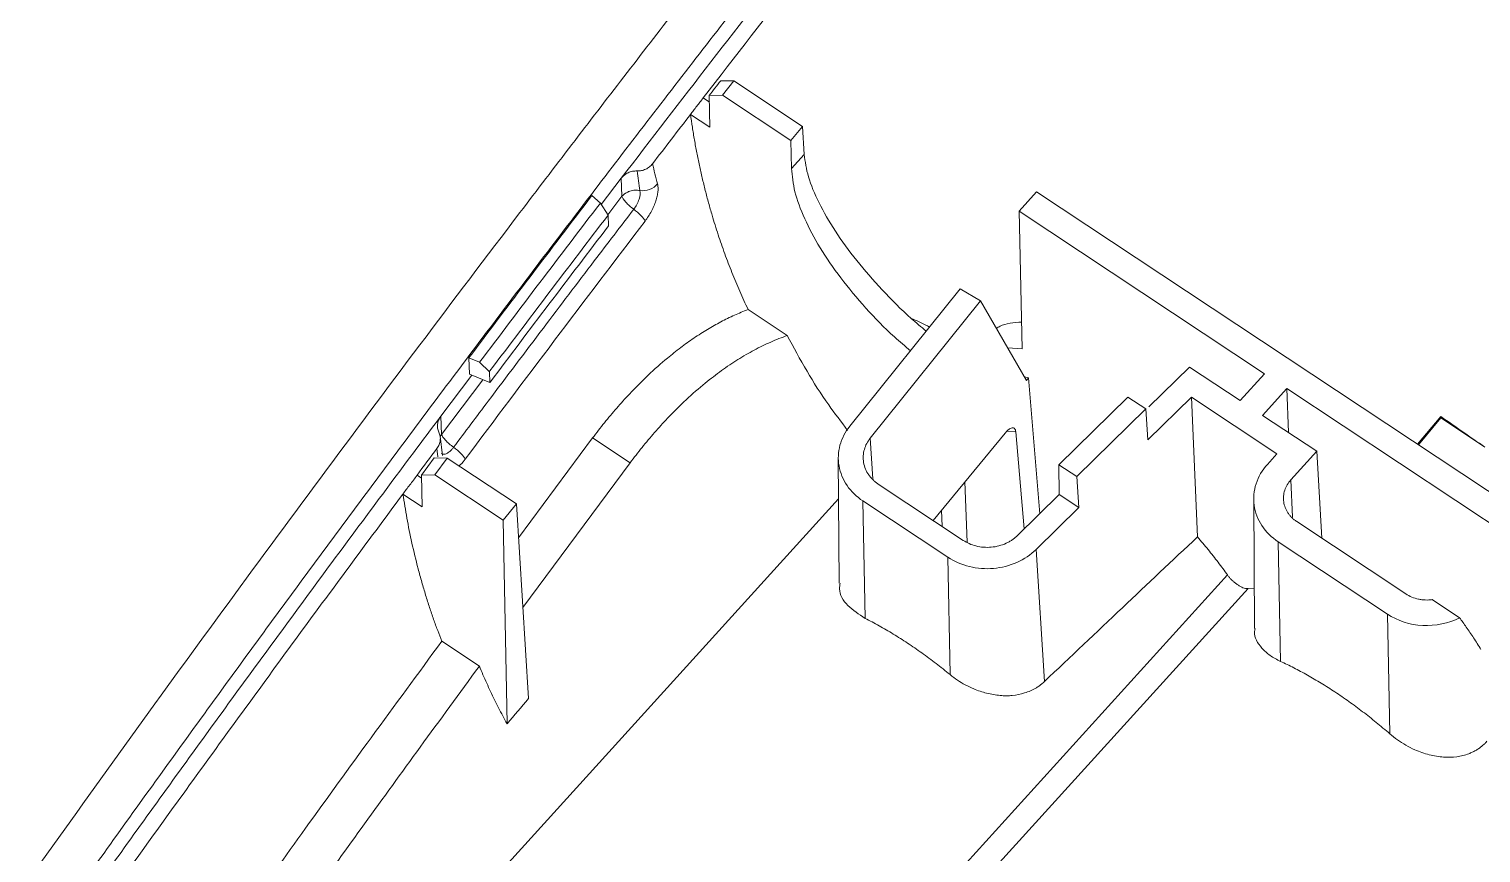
# Model space of a CAD drawing. Header units: inches. Extents: x 1631 to 3663, y 1126 to 1454.
# Drawn here: x 2484.93 to 2526.78, y 1355 to 1378.73 of the extents above; entities that cross this region are included whole.
import ezdxf

# ---------------------------------------------------------------- set-up
doc = ezdxf.new("R2010")
doc.units = ezdxf.units.IN
doc.header["$LTSCALE"] = 15

msp = doc.modelspace()

# ---------------------------------------------------------------- linework, layer by layer
at = {"color": 7, "linetype": 'Continuous', "lineweight": 15}
for p, q in [((2504.868, 1377.238), (2505.244, 1377.232)), ((2504.924, 1376.818), (2505.244, 1377.232)), ((2505.244, 1377.232), (2507.223, 1375.922)), ((2504.924, 1376.818), (2504.537, 1376.81)), ((2504.537, 1376.81), (2504.554, 1375.898)), ((2506.893, 1375.514), (2504.924, 1376.818)), ((2504.363, 1376.742), (2504.541, 1376.624)), ((2504.554, 1375.898), (2503.997, 1376.267)), ((2506.893, 1375.514), (2507.223, 1375.922)), ((2507.223, 1375.922), (2507.273, 1375.116)), ((2506.908, 1374.714), (2506.893, 1375.514)), ((2506.908, 1374.714), (2507.273, 1375.116)), ((2502.001, 1374.429), (2502.021, 1373.908)), ((2501.399, 1373.713), (2501.154, 1373.928)), ((2513.974, 1374.033), (2513.469, 1373.477)), ((2513.974, 1374.033), (2528.756, 1364.245)), ((2501.399, 1373.713), (2501.622, 1373.365)), ((2520.538, 1368.796), (2513.469, 1373.477)), ((2513.469, 1373.477), (2513.559, 1369.511)), ((2501.622, 1373.365), (2501.634, 1373.054)), ((2508.589, 1367.288), (2511.767, 1371.242)), ((2511.767, 1371.242), (2512.356, 1370.897)), ((2506.787, 1369.898), (2505.657, 1370.646)), ((2512.356, 1370.897), (2509.178, 1366.944)), ((2513.682, 1368.608), (2512.356, 1370.897)), ((2497.61, 1369.257), (2497.629, 1368.786)), ((2497.919, 1369.128), (2497.61, 1369.257)), ((2513.138, 1369.546), (2513.559, 1369.511)), ((2498.2, 1368.855), (2497.919, 1369.128)), ((2498.2, 1368.855), (2498.218, 1368.879)), ((2498.212, 1368.543), (2498.2, 1368.855)), ((2517.207, 1367.843), (2518.381, 1368.992)), ((2518.381, 1368.992), (2519.84, 1368.026)), ((2497.629, 1368.786), (2498.212, 1368.543)), ((2498.212, 1368.543), (2498.231, 1368.568)), ((2513.743, 1368.682), (2513.621, 1368.712)), ((2513.681, 1368.608), (2513.743, 1368.682)), ((2514.064, 1364.768), (2513.743, 1368.683)), ((2520.538, 1368.796), (2519.84, 1368.026)), ((2514.613, 1366.178), (2516.605, 1368.127)), ((2516.605, 1368.127), (2517.123, 1367.784)), ((2518.437, 1368.119), (2517.181, 1366.891)), ((2518.437, 1368.119), (2520.899, 1366.488)), ((2518.607, 1364.097), (2518.437, 1368.119)), ((2520.483, 1367.6), (2521.182, 1368.37)), ((2528.251, 1363.688), (2521.182, 1368.37)), ((2521.182, 1368.37), (2521.236, 1367.101)), ((2496.821, 1367.052), (2496.8, 1367.573)), ((2517.123, 1367.784), (2515.132, 1365.835)), ((2517.181, 1366.89), (2517.123, 1367.784)), ((2520.483, 1367.6), (2522.048, 1366.564)), ((2525.621, 1367.569), (2524.949, 1366.766)), ((2525.623, 1367.528), (2525.621, 1367.569)), ((2524.978, 1366.747), (2525.623, 1367.528)), ((2525.623, 1367.528), (2526.891, 1366.688)), ((2496.848, 1366.443), (2496.783, 1366.999)), ((2499.039, 1364.073), (2501.177, 1366.949)), ((2502.257, 1366.233), (2501.177, 1366.949)), ((2510.989, 1364.575), (2513.064, 1367.086)), ((2513.614, 1364.327), (2513.372, 1367.125)), ((2496.244, 1365.881), (2496.614, 1366.376)), ((2496.989, 1366.371), (2496.613, 1366.377)), ((2496.63, 1365.889), (2496.989, 1366.371)), ((2498.978, 1365.054), (2496.989, 1366.371)), ((2508.257, 1366.37), (2508.279, 1362.767)), ((2520.626, 1366.188), (2520.899, 1366.488)), ((2521.302, 1365.741), (2522.048, 1366.564)), ((2522.048, 1366.564), (2522.192, 1364.062)), ((2502.257, 1366.233), (2499.163, 1362.067)), ((2514.613, 1366.178), (2515.132, 1365.835)), ((2514.625, 1365.317), (2514.613, 1366.178)), ((2496.115, 1365.875), (2496.246, 1365.789)), ((2496.244, 1365.881), (2496.63, 1365.889)), ((2496.262, 1364.967), (2496.244, 1365.881)), ((2496.63, 1365.889), (2498.6, 1364.584)), ((2511.859, 1363.999), (2509.411, 1365.62)), ((2515.132, 1365.835), (2515.19, 1364.942)), ((2508.264, 1365.191), (2490.299, 1345.407)), ((2496.261, 1364.967), (2495.71, 1365.332)), ((2498.6, 1364.584), (2498.978, 1365.054)), ((2499.326, 1359.441), (2498.978, 1365.054)), ((2511.416, 1363.511), (2508.968, 1365.133)), ((2509.03, 1361.753), (2508.968, 1365.133)), ((2513.419, 1364.136), (2514.625, 1365.317)), ((2515.19, 1364.942), (2514.625, 1365.317)), ((2520.23, 1365.194), (2520.252, 1361.458)), ((2515.19, 1364.942), (2513.956, 1363.735)), ((2498.6, 1364.584), (2498.709, 1358.718)), ((2524.615, 1362.458), (2521.47, 1364.54)), ((2524.085, 1361.874), (2520.94, 1363.957)), ((2521.004, 1360.512), (2520.94, 1363.957)), ((2511.479, 1360.132), (2511.416, 1363.511)), ((2514.199, 1359.933), (2513.956, 1363.735)), ((2520.066, 1362.611), (2520.245, 1362.603)), ((2526.165, 1361.771), (2525.377, 1362.292)), ((2524.149, 1358.43), (2524.085, 1361.874)), ((2497.912, 1360.375), (2496.828, 1361.093))]:
    msp.add_line(p, q, dxfattribs=at)
at = {"color": 8, "linetype": 'Continuous', "lineweight": 15}
for p, q in [((2502.001, 1374.429), (2501.426, 1373.672)), ((2502.021, 1373.908), (2501.617, 1373.374)), ((2497.698, 1368.757), (2496.8, 1367.573)), ((2498.014, 1368.625), (2496.821, 1367.052)), ((2496.821, 1367.052), (2496.784, 1366.991)), ((2509.178, 1366.944), (2509.256, 1365.771)), ((2513.372, 1367.125), (2513.115, 1367.143)), ((2496.718, 1366.401), (2496.69, 1366.645)), ((2511.909, 1365.688), (2511.971, 1363.951)), ((2521.344, 1364.665), (2521.302, 1365.741)), ((2511.25, 1364.403), (2511.233, 1364.871)), ((2499.822, 1341.36), (2519.474, 1363.003)), ((2520.066, 1362.611), (2500.093, 1340.616))]:
    msp.add_line(p, q, dxfattribs=at)
at = {"color": 7, "linetype": 'Continuous', "lineweight": 15}
for points, knots in [([(2543.718, 1419.575), (2543.564, 1419.503), (2543.258, 1419.36), (2542.797, 1419.134), (2542.335, 1418.9), (2541.874, 1418.659), (2541.412, 1418.409), (2540.949, 1418.15), (2540.486, 1417.883), (2540.022, 1417.607), (2539.558, 1417.323), (2539.094, 1417.031), (2538.629, 1416.732), (2538.165, 1416.424), (2537.701, 1416.11), (2537.237, 1415.788), (2536.774, 1415.46), (2535.838, 1414.782), (2534.439, 1413.716), (2532.608, 1412.214), (2530.805, 1410.634), (2528.45, 1408.454), (2525.457, 1405.477), (2521.894, 1401.65), (2518.184, 1397.421), (2514.655, 1393.214), (2511.279, 1389.069), (2508.184, 1385.186), (2505.116, 1381.276), (2502.08, 1377.361), (2499.106, 1373.481), (2496.19, 1369.628), (2493.327, 1365.796), (2490.492, 1361.95), (2487.691, 1358.102), (2485.85, 1355.524), (2484.933, 1354.24)], [0, 0, 0, 0, 0.0076531, 0.0152715, 0.022859, 0.0304193, 0.0379561, 0.0454731, 0.0529739, 0.060461, 0.0679339, 0.0753918, 0.0828336, 0.0902586, 0.0976656, 0.1050538, 0.1124222, 0.1197697, 0.1497211, 0.1789876, 0.2068696, 0.2358282, 0.2919307, 0.3517655, 0.4111143, 0.4775068, 0.5308096, 0.5842887, 0.6377522, 0.6910202, 0.7439578, 0.7953232, 0.8467404, 0.8980818, 0.9492143, 1, 1, 1, 1]), ([(2486.081, 1353.572), (2486.572, 1354.262), (2487.557, 1355.644), (2489.048, 1357.713), (2490.551, 1359.785), (2492.066, 1361.857), (2493.592, 1363.928), (2495.126, 1365.996), (2496.669, 1368.061), (2498.218, 1370.121), (2499.773, 1372.173), (2501.882, 1374.939), (2504.561, 1378.416), (2507.825, 1382.601), (2511.121, 1386.77), (2514.444, 1390.886), (2517.752, 1394.877), (2520.947, 1398.603), (2523.919, 1401.921), (2526.661, 1404.831), (2528.73, 1406.906), (2530.222, 1408.335), (2531.168, 1409.219), (2532.111, 1410.075), (2533.051, 1410.903), (2533.987, 1411.702), (2534.919, 1412.472), (2535.847, 1413.21), (2536.77, 1413.92), (2537.382, 1414.368), (2537.688, 1414.591)], [0, 0, 0, 0, 0.0308275, 0.0617988, 0.0928892, 0.1240746, 0.1553313, 0.1866358, 0.2179654, 0.2492976, 0.2806104, 0.3118823, 0.3761177, 0.4407081, 0.5054385, 0.5700433, 0.634267, 0.6961642, 0.7521417, 0.8014734, 0.8484093, 0.8656591, 0.8827942, 0.8998198, 0.9167419, 0.9335677, 0.9503055, 0.9669603, 0.9835274, 1, 1, 1, 1]), ([(2524.988, 1402.402), (2524.78, 1402.179), (2524.359, 1401.727), (2523.722, 1401.034), (2523.075, 1400.322), (2522.415, 1399.589), (2521.745, 1398.835), (2521.062, 1398.06), (2520.368, 1397.265), (2519.662, 1396.449), (2518.945, 1395.612), (2518.216, 1394.754), (2517.476, 1393.875), (2516.724, 1392.976), (2515.96, 1392.057), (2514.549, 1390.347), (2512.503, 1387.831), (2509.841, 1384.497), (2507.201, 1381.143), (2504.586, 1377.789), (2502.861, 1375.547), (2502.001, 1374.429)], [0, 0, 0, 0, 0.026101, 0.0527581, 0.0799762, 0.1077598, 0.1361132, 0.1650401, 0.1945441, 0.2246273, 0.2552915, 0.2865374, 0.3183654, 0.3507748, 0.3837646, 0.4173328, 0.5340731, 0.6510513, 0.7679122, 0.8843122, 1, 1, 1, 1]), ([(2523.22, 1399.813), (2522.996, 1399.563), (2522.543, 1399.06), (2521.862, 1398.293), (2521.174, 1397.51), (2520.479, 1396.711), (2519.777, 1395.897), (2519.07, 1395.069), (2518.356, 1394.227), (2517.637, 1393.373), (2516.913, 1392.506), (2516.184, 1391.627), (2515.451, 1390.737), (2514.093, 1389.078), (2512.153, 1386.676), (2509.626, 1383.495), (2507.037, 1380.196), (2505.284, 1377.931), (2504.363, 1376.742)], [0, 0, 0, 0, 0.034544, 0.069597, 0.10513, 0.141124, 0.177561, 0.214423, 0.25169, 0.289342, 0.327356, 0.365716, 0.404418, 0.443463, 0.581137, 0.713933, 0.849755, 1, 1, 1, 1]), ([(2575.603, 1398.461), (2574.649, 1397.668), (2573.66, 1396.796), (2571.605, 1394.881), (2570.54, 1393.842), (2568.89, 1392.173), (2568.332, 1391.598), (2567.197, 1390.413), (2566.62, 1389.801), (2564.884, 1387.936), (2563.712, 1386.648), (2560.166, 1382.678), (2557.756, 1379.893), (2554.098, 1375.595), (2552.871, 1374.14), (2550.41, 1371.204), (2549.178, 1369.725), (2545.476, 1365.268), (2543, 1362.272), (2538.011, 1356.295), (2535.499, 1353.316), (2527.906, 1344.407), (2522.773, 1338.505), (2517.562, 1332.633)], [0, 0, 0, 0, 0.0625, 0.0625, 0.125, 0.125, 0.15625, 0.15625, 0.1875, 0.1875, 0.25, 0.25, 0.375, 0.375, 0.4375, 0.4375, 0.5, 0.5, 0.625, 0.625, 0.75, 0.75, 1, 1, 1, 1]), ([(2568.837, 1393.964), (2568.702, 1393.829), (2568.433, 1393.558), (2568.024, 1393.144), (2567.611, 1392.722), (2567.195, 1392.293), (2566.775, 1391.857), (2566.352, 1391.413), (2565.924, 1390.963), (2565.494, 1390.506), (2565.06, 1390.042), (2564.623, 1389.572), (2564.183, 1389.095), (2563.739, 1388.612), (2563.292, 1388.122), (2562.842, 1387.626), (2562.388, 1387.125), (2561.931, 1386.617), (2560.839, 1385.397), (2559.056, 1383.38), (2556.452, 1380.379), (2553.567, 1377.003), (2550.408, 1373.253), (2547.089, 1369.269), (2543.709, 1365.192), (2540.308, 1361.092), (2536.892, 1357.008), (2533.677, 1353.201), (2530.663, 1349.664), (2527.85, 1346.387), (2525.024, 1343.118), (2522.189, 1339.865), (2519.354, 1336.634), (2517.456, 1334.49), (2516.511, 1333.422)], [0, 0, 0, 0, 0.0087087, 0.0174446, 0.0262069, 0.0349947, 0.0438069, 0.0526424, 0.0615009, 0.0703834, 0.0792911, 0.0882254, 0.0971873, 0.1061779, 0.1151981, 0.1242489, 0.1333311, 0.1424453, 0.1515923, 0.1985266, 0.2478583, 0.3038326, 0.3657287, 0.4299501, 0.4945535, 0.5592832, 0.6238738, 0.6881102, 0.7402502, 0.792466, 0.8446559, 0.8967145, 0.9485333, 1, 1, 1, 1]), ([(2503.997, 1376.267), (2504.026, 1376.306), (2504.084, 1376.385), (2504.177, 1376.501), (2504.272, 1376.619), (2504.333, 1376.701), (2504.363, 1376.742)], [0, 0, 0, 0, 0.2417579, 0.4905949, 0.7441868, 1, 1, 1, 1]), ([(2503.997, 1376.267), (2504.014, 1376.144), (2504.049, 1375.901), (2504.11, 1375.533), (2504.178, 1375.167), (2504.252, 1374.802), (2504.334, 1374.44), (2504.422, 1374.079), (2504.517, 1373.721), (2504.638, 1373.297), (2504.789, 1372.811), (2504.98, 1372.26), (2505.187, 1371.717), (2505.409, 1371.182), (2505.575, 1370.823), (2505.657, 1370.646)], [0, 0, 0, 0, 0.071935, 0.142622, 0.212078, 0.280322, 0.347375, 0.413258, 0.477994, 0.541605, 0.639439, 0.734069, 0.825614, 0.914209, 1, 1, 1, 1]), ([(2507.273, 1375.116), (2507.302, 1374.906), (2507.361, 1374.487), (2507.679, 1373.729), (2508.147, 1372.914), (2508.767, 1372.06), (2509.511, 1371.208), (2510.199, 1370.516), (2510.645, 1370.146), (2510.79, 1370.026)], [0, 0, 0, 0, 0.154176, 0.308711, 0.463067, 0.617271, 0.771452, 0.925728, 1, 1, 1, 1]), ([(2502.456, 1374.639), (2502.477, 1374.639), (2502.52, 1374.639), (2502.584, 1374.648), (2502.646, 1374.664), (2502.726, 1374.695), (2502.82, 1374.751), (2502.875, 1374.814), (2502.903, 1374.845)], [0, 0, 0, 0, 0.12608, 0.249909, 0.373638, 0.499426, 0.749135, 1, 1, 1, 1]), ([(2510.335, 1369.46), (2510.18, 1369.591), (2509.726, 1369.974), (2509.038, 1370.687), (2508.31, 1371.557), (2507.71, 1372.432), (2507.264, 1373.272), (2506.971, 1374.058), (2506.929, 1374.495), (2506.908, 1374.714)], [0, 0, 0, 0, 0.0795423, 0.2329378, 0.386244, 0.5395746, 0.6930524, 0.8466685, 1, 1, 1, 1]), ([(2502.001, 1374.429), (2502.014, 1374.446), (2502.041, 1374.479), (2502.09, 1374.522), (2502.143, 1374.559), (2502.22, 1374.6), (2502.326, 1374.636), (2502.413, 1374.638), (2502.456, 1374.639)], [0, 0, 0, 0, 0.1267, 0.251223, 0.375707, 0.502295, 0.75162, 1, 1, 1, 1]), ([(2502.456, 1374.639), (2502.469, 1374.545), (2502.496, 1374.357), (2502.525, 1374.167), (2502.539, 1374.073)], [0, 0, 0, 0, 0.50417, 1, 1, 1, 1]), ([(2502.539, 1374.073), (2502.627, 1374.062), (2502.728, 1374.072), (2502.912, 1374.142), (2502.993, 1374.2), (2503.048, 1374.264)], [0, 0, 0, 0, 0.5, 0.5, 1, 1, 1, 1]), ([(2503.048, 1374.264), (2503.052, 1374.249), (2503.059, 1374.218), (2503.063, 1374.165), (2503.064, 1374.107), (2503.058, 1374.026), (2503.04, 1373.917), (2503, 1373.775), (2502.944, 1373.627), (2502.872, 1373.477), (2502.788, 1373.329), (2502.723, 1373.24), (2502.69, 1373.195)], [0, 0, 0, 0, 0.0626392, 0.1250718, 0.1878202, 0.2513996, 0.373379, 0.4947914, 0.6200639, 0.7456022, 0.8725969, 1, 1, 1, 1]), ([(2501.154, 1373.928), (2500.56, 1373.149), (2499.374, 1371.596), (2498.197, 1370.035), (2497.61, 1369.257)], [0, 0, 0, 0, 0.50107, 1, 1, 1, 1]), ([(2502.021, 1373.908), (2502.037, 1373.924), (2502.066, 1373.955), (2502.116, 1373.993), (2502.165, 1374.021), (2502.21, 1374.042), (2502.285, 1374.069), (2502.397, 1374.091), (2502.493, 1374.079), (2502.539, 1374.073)], [0, 0, 0, 0, 0.125889, 0.238919, 0.339065, 0.426331, 0.500736, 0.760551, 1, 1, 1, 1]), ([(2502.021, 1373.908), (2502.033, 1373.868), (2502.072, 1373.807), (2502.198, 1373.669), (2502.282, 1373.595), (2502.362, 1373.535)], [0, 0, 0, 0, 0.5, 0.5, 1, 1, 1, 1]), ([(2502.539, 1374.073), (2502.556, 1374.013), (2502.547, 1373.922), (2502.483, 1373.726), (2502.427, 1373.621), (2502.362, 1373.535)], [0, 0, 0, 0, 0.5, 0.5, 1, 1, 1, 1]), ([(2502.362, 1373.535), (2501.983, 1373.04), (2501.112, 1371.902), (2499.714, 1370.061), (2498.363, 1368.271), (2497.503, 1367.124), (2497.17, 1366.68)], [0, 0, 0, 0, 0.217704, 0.500004, 0.80643, 1, 1, 1, 1]), ([(2497.919, 1369.128), (2498.496, 1369.893), (2499.652, 1371.425), (2500.816, 1372.95), (2501.399, 1373.713)], [0, 0, 0, 0, 0.4994077, 1, 1, 1, 1]), ([(2502.69, 1373.195), (2502.67, 1373.237), (2502.628, 1373.294), (2502.509, 1373.417), (2502.434, 1373.482), (2502.362, 1373.535)], [0, 0, 0, 0, 0.5, 0.5, 1, 1, 1, 1]), ([(2501.634, 1373.054), (2501.062, 1372.303), (2499.923, 1370.811), (2498.793, 1369.313), (2498.231, 1368.568)], [0, 0, 0, 0, 0.503044, 1, 1, 1, 1]), ([(2501.177, 1366.949), (2501.233, 1367.022), (2501.345, 1367.17), (2501.517, 1367.387), (2501.692, 1367.599), (2501.87, 1367.808), (2502.051, 1368.013), (2502.35, 1368.338), (2502.773, 1368.764), (2503.269, 1369.203), (2503.712, 1369.553), (2504.096, 1369.829), (2504.483, 1370.077), (2504.871, 1370.296), (2505.262, 1370.489), (2505.525, 1370.594), (2505.657, 1370.646)], [0, 0, 0, 0, 0.042787, 0.085666, 0.128668, 0.171822, 0.215161, 0.258713, 0.383689, 0.507614, 0.591588, 0.67451, 0.756599, 0.838069, 0.919135, 1, 1, 1, 1]), ([(2510.365, 1370.386), (2510.38, 1370.381), (2510.55, 1370.316), (2510.725, 1370.225), (2510.883, 1370.142)], [0, 0, 0, 0, 0.089547, 1, 1, 1, 1]), ([(2513.542, 1370.288), (2513.313, 1370.27), (2513.034, 1370.248), (2512.848, 1370.127), (2512.815, 1370.105)], [0, 0, 0, 0, 0.818645, 1, 1, 1, 1]), ([(2506.787, 1369.898), (2506.707, 1369.869), (2506.546, 1369.811), (2506.308, 1369.711), (2506.07, 1369.601), (2505.833, 1369.48), (2505.597, 1369.349), (2505.362, 1369.206), (2505.126, 1369.053), (2504.891, 1368.889), (2504.656, 1368.714), (2504.314, 1368.444), (2503.868, 1368.055), (2503.383, 1367.572), (2502.961, 1367.108), (2502.601, 1366.682), (2502.372, 1366.383), (2502.257, 1366.233)], [0, 0, 0, 0, 0.04801, 0.096181, 0.144553, 0.193166, 0.242064, 0.291292, 0.340895, 0.390921, 0.441417, 0.49243, 0.614388, 0.737525, 0.825791, 0.913196, 1, 1, 1, 1]), ([(2506.787, 1369.898), (2506.969, 1369.557), (2507.319, 1368.903), (2507.905, 1367.983), (2508.341, 1367.412), (2508.527, 1367.167)], [0, 0, 0, 0, 0.383641, 0.736237, 1, 1, 1, 1]), ([(2496.8, 1367.573), (2496.274, 1366.871), (2495.225, 1365.471), (2493.665, 1363.368), (2492.121, 1361.272), (2490.593, 1359.181), (2489.082, 1357.097), (2487.586, 1355.019), (2486.598, 1353.633), (2486.106, 1352.942)], [0, 0, 0, 0, 0.145368, 0.289898, 0.433589, 0.576443, 0.718462, 0.859648, 1, 1, 1, 1]), ([(2496.745, 1367.117), (2496.738, 1367.135), (2496.722, 1367.171), (2496.709, 1367.228), (2496.703, 1367.287), (2496.708, 1367.367), (2496.731, 1367.468), (2496.777, 1367.538), (2496.8, 1367.573)], [0, 0, 0, 0, 0.12479, 0.248068, 0.371958, 0.498551, 0.74847, 1, 1, 1, 1]), ([(2508.968, 1365.133), (2508.784, 1365.255), (2508.627, 1365.407), (2508.392, 1365.751), (2508.313, 1365.943), (2508.243, 1366.339), (2508.253, 1366.543), (2508.359, 1366.935), (2508.456, 1367.122), (2508.589, 1367.288)], [0, 0, 0, 0, 0.25, 0.25, 0.5, 0.5, 0.75, 0.75, 1, 1, 1, 1]), ([(2513.064, 1367.086), (2513.076, 1367.1), (2513.1, 1367.129), (2513.135, 1367.164), (2513.176, 1367.198), (2513.221, 1367.226), (2513.267, 1367.243), (2513.307, 1367.242), (2513.339, 1367.223), (2513.363, 1367.186), (2513.369, 1367.145), (2513.372, 1367.125)], [0, 0, 0, 0, 0.0725173, 0.1449143, 0.2186807, 0.3332571, 0.4511161, 0.5772432, 0.7086883, 0.8526176, 1, 1, 1, 1]), ([(2496.69, 1366.645), (2496.702, 1366.663), (2496.727, 1366.698), (2496.754, 1366.756), (2496.774, 1366.816), (2496.789, 1366.898), (2496.79, 1367.002), (2496.76, 1367.079), (2496.745, 1367.117)], [0, 0, 0, 0, 0.125458, 0.249515, 0.374279, 0.501823, 0.751295, 1, 1, 1, 1]), ([(2496.821, 1367.052), (2496.833, 1367.009), (2496.875, 1366.948), (2497, 1366.816), (2497.083, 1366.744), (2497.17, 1366.68)], [0, 0, 0, 0, 0.5, 0.5, 1, 1, 1, 1]), ([(2509.411, 1365.62), (2509.384, 1365.639), (2509.331, 1365.676), (2509.259, 1365.74), (2509.194, 1365.808), (2509.114, 1365.91), (2509.034, 1366.052), (2508.98, 1366.238), (2508.968, 1366.431), (2509.001, 1366.617), (2509.069, 1366.792), (2509.142, 1366.893), (2509.178, 1366.944)], [0, 0, 0, 0, 0.060432, 0.120399, 0.180406, 0.240953, 0.370386, 0.500122, 0.629555, 0.759291, 0.879568, 1, 1, 1, 1]), ([(2497.507, 1366.34), (2497.486, 1366.382), (2497.443, 1366.44), (2497.32, 1366.563), (2497.243, 1366.627), (2497.17, 1366.68)], [0, 0, 0, 0, 0.5, 0.5, 1, 1, 1, 1]), ([(2520.94, 1363.957), (2520.749, 1364.083), (2520.587, 1364.243), (2520.349, 1364.603), (2520.272, 1364.804), (2520.214, 1365.218), (2520.233, 1365.43), (2520.364, 1365.832), (2520.476, 1366.023), (2520.626, 1366.188)], [0, 0, 0, 0, 0.25, 0.25, 0.5, 0.5, 0.75, 0.75, 1, 1, 1, 1]), ([(2495.71, 1365.333), (2495.741, 1365.376), (2495.803, 1365.466), (2495.908, 1365.598), (2496.015, 1365.733), (2496.081, 1365.828), (2496.115, 1365.876)], [0, 0, 0, 0, 0.2377282, 0.4855639, 0.7402162, 1, 1, 1, 1]), ([(2521.47, 1364.54), (2521.445, 1364.558), (2521.395, 1364.593), (2521.328, 1364.654), (2521.267, 1364.72), (2521.198, 1364.814), (2521.131, 1364.942), (2521.089, 1365.107), (2521.084, 1365.276), (2521.119, 1365.442), (2521.189, 1365.602), (2521.264, 1365.695), (2521.302, 1365.741)], [0, 0, 0, 0, 0.0627968, 0.1250264, 0.1872988, 0.2502231, 0.3750179, 0.5001477, 0.6249424, 0.7500721, 0.8749508, 1, 1, 1, 1]), ([(2486.548, 1352.757), (2487.048, 1353.457), (2488.049, 1354.86), (2489.562, 1356.958), (2491.084, 1359.055), (2492.616, 1361.15), (2494.158, 1363.244), (2495.192, 1364.636), (2495.71, 1365.333)], [0, 0, 0, 0, 0.165854, 0.332032, 0.498534, 0.665362, 0.832517, 1, 1, 1, 1]), ([(2496.828, 1361.093), (2496.788, 1361.195), (2496.707, 1361.407), (2496.59, 1361.73), (2496.474, 1362.071), (2496.361, 1362.428), (2496.251, 1362.8), (2496.113, 1363.304), (2495.964, 1363.923), (2495.818, 1364.64), (2495.746, 1365.103), (2495.71, 1365.332)], [0, 0, 0, 0, 0.067279, 0.139233, 0.215873, 0.297179, 0.383093, 0.473518, 0.650615, 0.826587, 1, 1, 1, 1]), ([(2513.419, 1364.136), (2513.395, 1364.114), (2513.348, 1364.07), (2513.269, 1364.012), (2513.184, 1363.959), (2513.06, 1363.896), (2512.889, 1363.835), (2512.668, 1363.797), (2512.443, 1363.795), (2512.229, 1363.832), (2512.029, 1363.898), (2511.916, 1363.965), (2511.859, 1363.999)], [0, 0, 0, 0, 0.060432, 0.120399, 0.180406, 0.240953, 0.370386, 0.500122, 0.629555, 0.759291, 0.879568, 1, 1, 1, 1]), ([(2518.607, 1364.097), (2517.887, 1363.418), (2516.418, 1362.033), (2514.949, 1360.642), (2514.199, 1359.933)], [0, 0, 0, 0, 0.4895618, 1, 1, 1, 1]), ([(2518.607, 1364.097), (2518.659, 1364.036), (2518.764, 1363.916), (2518.916, 1363.734), (2519.063, 1363.551), (2519.205, 1363.369), (2519.343, 1363.186), (2519.431, 1363.064), (2519.474, 1363.003)], [0, 0, 0, 0, 0.167044, 0.333634, 0.499996, 0.666359, 0.832951, 1, 1, 1, 1]), ([(2513.956, 1363.735), (2513.801, 1363.583), (2513.612, 1363.456), (2513.194, 1363.271), (2512.965, 1363.212), (2512.498, 1363.171), (2512.261, 1363.189), (2511.812, 1363.298), (2511.601, 1363.389), (2511.416, 1363.511)], [0, 0, 0, 0, 0.25, 0.25, 0.5, 0.5, 0.75, 0.75, 1, 1, 1, 1]), ([(2519.474, 1363.003), (2519.49, 1362.982), (2519.519, 1362.942), (2519.57, 1362.884), (2519.627, 1362.827), (2519.695, 1362.77), (2519.772, 1362.716), (2519.848, 1362.668), (2519.926, 1362.631), (2520.001, 1362.609), (2520.043, 1362.61), (2520.066, 1362.611)], [0, 0, 0, 0, 0.0981274, 0.1893365, 0.2759421, 0.3812956, 0.5001721, 0.61849, 0.7243987, 0.8553317, 1, 1, 1, 1]), ([(2509.03, 1361.753), (2508.852, 1361.87), (2508.488, 1362.108), (2508.266, 1362.473), (2508.301, 1362.712), (2508.309, 1362.766)], [0, 0, 0, 0, 0.426427, 0.870813, 1, 1, 1, 1]), ([(2525.377, 1362.292), (2525.344, 1362.288), (2525.277, 1362.281), (2525.176, 1362.281), (2525.075, 1362.289), (2524.943, 1362.312), (2524.782, 1362.36), (2524.671, 1362.425), (2524.615, 1362.458)], [0, 0, 0, 0, 0.125166, 0.249408, 0.374022, 0.500288, 0.749414, 1, 1, 1, 1]), ([(2511.479, 1360.132), (2511.412, 1360.186), (2511.277, 1360.295), (2511.074, 1360.454), (2510.87, 1360.608), (2510.665, 1360.757), (2510.459, 1360.901), (2510.253, 1361.04), (2510.047, 1361.174), (2509.841, 1361.302), (2509.637, 1361.424), (2509.433, 1361.54), (2509.231, 1361.651), (2509.097, 1361.719), (2509.03, 1361.753)], [0, 0, 0, 0, 0.083334, 0.166667, 0.250001, 0.333334, 0.416667, 0.5, 0.583333, 0.666666, 0.749999, 0.833333, 0.916666, 1, 1, 1, 1]), ([(2526.165, 1361.771), (2525.846, 1361.609), (2525.47, 1361.53), (2524.734, 1361.567), (2524.375, 1361.682), (2524.085, 1361.874)], [0, 0, 0, 0, 0.5, 0.5, 1, 1, 1, 1]), ([(2526.78, 1360.854), (2526.745, 1360.911), (2526.678, 1361.021), (2526.571, 1361.187), (2526.465, 1361.345), (2526.362, 1361.495), (2526.264, 1361.635), (2526.197, 1361.727), (2526.165, 1361.771)], [0, 0, 0, 0, 0.199713, 0.38619, 0.559445, 0.71949, 0.866337, 1, 1, 1, 1]), ([(2521.004, 1360.512), (2520.897, 1360.567), (2520.682, 1360.678), (2520.396, 1360.958), (2520.219, 1361.214), (2520.265, 1361.429), (2520.271, 1361.456)], [0, 0, 0, 0, 0.234843, 0.474827, 0.933415, 1, 1, 1, 1]), ([(2488.057, 1348.914), (2488.549, 1349.611), (2489.576, 1351.066), (2491.191, 1353.33), (2492.944, 1355.767), (2494.835, 1358.377), (2496.15, 1360.168), (2496.828, 1361.093)], [0, 0, 0, 0, 0.170484, 0.355643, 0.555681, 0.770592, 1, 1, 1, 1]), ([(2524.149, 1358.43), (2524.085, 1358.485), (2523.957, 1358.595), (2523.763, 1358.756), (2523.567, 1358.913), (2523.37, 1359.066), (2523.171, 1359.215), (2522.972, 1359.359), (2522.773, 1359.499), (2522.573, 1359.634), (2522.374, 1359.763), (2522.174, 1359.888), (2521.976, 1360.007), (2521.778, 1360.12), (2521.582, 1360.227), (2521.387, 1360.329), (2521.194, 1360.425), (2521.067, 1360.483), (2521.004, 1360.512)], [0, 0, 0, 0, 0.0625, 0.125001, 0.187501, 0.250001, 0.312501, 0.375001, 0.4375, 0.5, 0.5625, 0.624999, 0.687499, 0.749999, 0.812499, 0.874999, 0.9375, 1, 1, 1, 1]), ([(2497.912, 1360.375), (2497.343, 1359.599), (2496.236, 1358.089), (2494.632, 1355.878), (2493.125, 1353.788), (2491.716, 1351.82), (2490.404, 1349.974), (2489.564, 1348.783), (2489.158, 1348.208)], [0, 0, 0, 0, 0.1926046, 0.3750154, 0.546972, 0.7083927, 0.859352, 1, 1, 1, 1]), ([(2498.709, 1358.718), (2498.667, 1358.794), (2498.584, 1358.946), (2498.465, 1359.176), (2498.348, 1359.409), (2498.234, 1359.646), (2498.123, 1359.887), (2498.015, 1360.131), (2497.946, 1360.293), (2497.912, 1360.375)], [0, 0, 0, 0, 0.13298, 0.26923, 0.408774, 0.551623, 0.697783, 0.847247, 1, 1, 1, 1]), ([(2514.199, 1359.933), (2514.172, 1359.908), (2514.119, 1359.86), (2514.035, 1359.796), (2513.929, 1359.728), (2513.794, 1359.661), (2513.572, 1359.581), (2513.339, 1359.531), (2513.101, 1359.52), (2512.854, 1359.533), (2512.536, 1359.587), (2512.198, 1359.699), (2511.918, 1359.833), (2511.688, 1359.97), (2511.548, 1360.078), (2511.479, 1360.132)], [0, 0, 0, 0, 0.038255, 0.075453, 0.111774, 0.171721, 0.236279, 0.362371, 0.421004, 0.48231, 0.615257, 0.743061, 0.829689, 0.914908, 1, 1, 1, 1]), ([(2526.953, 1358.211), (2526.928, 1358.185), (2526.879, 1358.133), (2526.799, 1358.064), (2526.715, 1358.001), (2526.625, 1357.946), (2526.531, 1357.896), (2526.355, 1357.822), (2526.082, 1357.753), (2525.696, 1357.745), (2525.287, 1357.812), (2524.921, 1357.941), (2524.616, 1358.094), (2524.371, 1358.248), (2524.223, 1358.369), (2524.149, 1358.43)], [0, 0, 0, 0, 0.035373, 0.070652, 0.106025, 0.141678, 0.177794, 0.214548, 0.336037, 0.462788, 0.599107, 0.736634, 0.825762, 0.913085, 1, 1, 1, 1])]:
    msp.add_open_spline(points, degree=3, knots=knots, dxfattribs=at)
for points in [[(2504.868, 1377.238), (2504.758, 1377.095), (2504.647, 1376.953), (2504.537, 1376.81)], [(2502.903, 1374.845), (2503.267, 1375.319), (2503.632, 1375.793), (2503.997, 1376.267)], [(2502.903, 1374.845), (2502.947, 1374.656), (2502.995, 1374.462), (2503.048, 1374.264)], [(2502.69, 1373.195), (2500.943, 1370.909), (2499.209, 1368.614), (2497.507, 1366.34)], [(2501.622, 1373.365), (2500.482, 1371.874), (2499.347, 1370.378), (2498.218, 1368.879)], [(2525.621, 1367.569), (2526.052, 1367.266), (2526.476, 1366.971), (2526.89, 1366.688)], [(2496.115, 1365.876), (2496.307, 1366.132), (2496.498, 1366.389), (2496.69, 1366.645)], [(2499.326, 1359.441), (2499.12, 1359.2), (2498.914, 1358.959), (2498.709, 1358.718)]]:
    msp.add_open_spline(points, degree=3, dxfattribs=at)
at = {"color": 8, "linetype": 'Continuous', "lineweight": 15}
for points, knots in [([(2497.17, 1366.68), (2497.152, 1366.658), (2497.112, 1366.607), (2497.05, 1366.549), (2496.984, 1366.504), (2496.927, 1366.48), (2496.874, 1366.478), (2496.838, 1366.489), (2496.825, 1366.508), (2496.821, 1366.513)], [0, 0, 0, 0, 0.137894, 0.311518, 0.447855, 0.623364, 0.768377, 0.935691, 1, 1, 1, 1]), ([(2497.507, 1366.34), (2497.463, 1366.283), (2497.406, 1366.21), (2497.346, 1366.156), (2497.332, 1366.144)], [0, 0, 0, 0, 0.77457, 1, 1, 1, 1])]:
    msp.add_open_spline(points, degree=3, knots=knots, dxfattribs=at)

doc.saveas('drawing.dxf')
